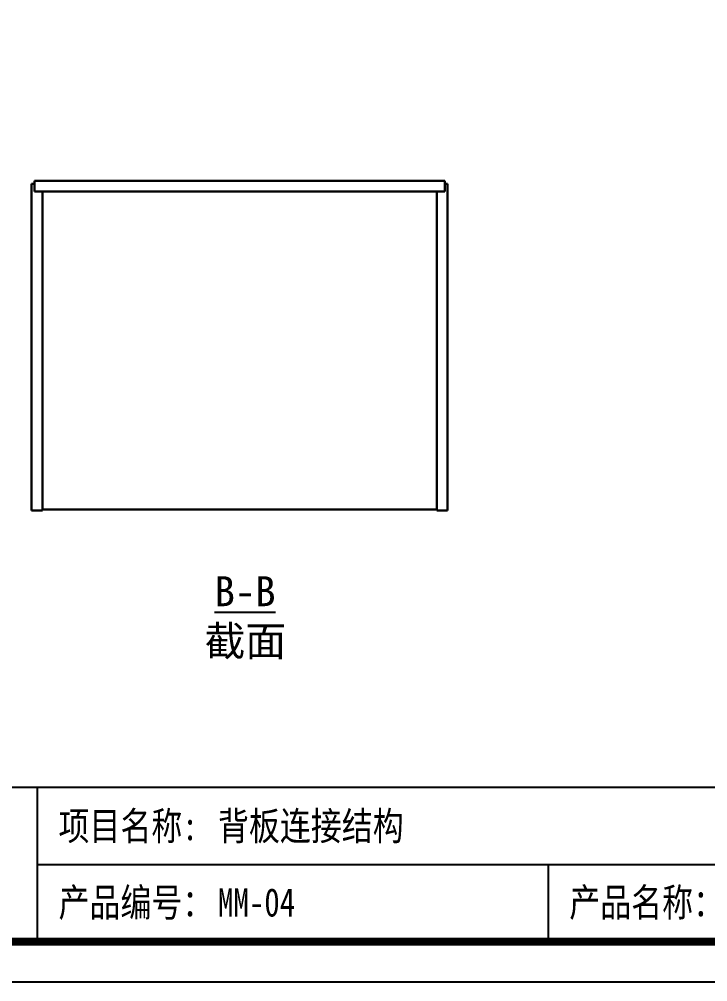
# Model space of a CAD drawing. Header units: millimetres. Extents: x 0 to 1097966, y -63096 to 223085.
# Drawn here: x 338078.2 to 338194.1, y -56032.3 to -55870.3 of the extents above; entities that cross this region are included whole.
import ezdxf

# ---------------------------------------------------------------- set-up
doc = ezdxf.new("R2010")
doc.units = ezdxf.units.MM
doc.layers.add('DZ-文字说明', color=1, linetype='Continuous')
doc.styles.add('DZ-宋体2.5', font='', dxfattribs={"width": 0.8, "height": 2.5})
doc.styles.add('TEXT', font='', dxfattribs={"width": 0.8})
doc.styles.add('宋体', font='')
doc.styles.get('DZ-宋体2.5').set_extended_font_data('SimSun')
doc.styles.get('TEXT').set_extended_font_data('SimSun')
doc.styles.get('宋体').set_extended_font_data('SimSun')
doc.dimstyles.new('副本 (2) (2) ISO-25', dxfattribs={"dimtxt": 18, "dimasz": 13, "dimexe": 6, "dimexo": 12, "dimgap": 6, "dimtad": 1, "dimtxsty": 'TEXT', "dimcen": 2.5, "dimclrd": 5, "dimclre": 5, "dimclrt": 5, "dimadec": 0, "dimazin": 0, "dimtfac": 1, "dimtmove": 0, "dimatfit": 3, "dimldrblk": 'BOXFILLED', "dimfxl": 1.25, "dimarcsym": 0})

# ---------------------------------------------------------------- blocks, each defined once
blk = doc.blocks.new('*D465')
at = {"color": 5, "lineweight": -2, "transparency": 16777216}
for p, q in [((338073.29, -55898.02), (338061.78, -55898.02)), ((338063.78, -55948.02), (338063.78, -55903.02)), ((338073.29, -55953.02), (338061.78, -55953.02))]:
    blk.add_line(p, q, dxfattribs=at)
at = {"color": 5, "lineweight": 5, "transparency": 16777216}
for points in [[(338062.94, -55903.02), (338064.61, -55903.02), (338063.78, -55898.02)], [(338062.94, -55948.02), (338064.61, -55948.02), (338063.78, -55953.02)]]:
    blk.add_solid(points, dxfattribs=at)
at = {"layer": 'Defpoints', "color": 0, "lineweight": 5, "transparency": 16777216}
for p in [(338063.78, -55898.02), (338080.29, -55898.02), (338080.29, -55953.02)]:
    blk.add_point(p, dxfattribs=at)
at = {"color": 5, "lineweight": 30, "transparency": 16777216, "insert": (338058.78, -55925.52), "char_height": 6, "attachment_point": 5, "rotation": 90, "style": 'TEXT'}
blk.add_mtext('D', dxfattribs=at)
blk = doc.blocks.new('_BoxFilled')
at = {"color": 0, "linetype": 'ByBlock', "lineweight": -2}
blk.add_line((-0.5, 0), (-1, 0), dxfattribs=at)
at = {"color": 0, "linetype": 'ByBlock'}
blk.add_solid([(-0.5, 0.5), (0.5, 0.5), (-0.5, -0.5), (0.5, -0.5)], dxfattribs=at)

msp = doc.modelspace()

# ---------------------------------------------------------------- linework, layer by layer
at = {"lineweight": 30}
for p, q in [((338080.792, -55897.516), (338080.792, -55899.316)), ((338080.792, -55897.516), (338149.792, -55897.516)), ((338149.792, -55897.516), (338149.792, -55899.316)), ((338080.292, -55898.016), (338080.292, -55953.016)), ((338080.292, -55898.016), (338080.792, -55898.016)), ((338080.792, -55899.316), (338149.792, -55899.316)), ((338082.092, -55899.316), (338082.092, -55953.016)), ((338148.492, -55899.316), (338148.492, -55953.016)), ((338150.292, -55898.016), (338149.792, -55898.016)), ((338150.292, -55898.016), (338150.292, -55953.016)), ((338082.092, -55952.816), (338148.492, -55952.816)), ((338080.292, -55953.016), (338082.092, -55953.016)), ((338148.492, -55953.016), (338150.292, -55953.016))]:
    msp.add_line(p, q, dxfattribs=at)
msp.add_lwpolyline([(337985.218, -56032.319), (338552.218, -56032.319), (338552.218, -55631.369), (337985.218, -55631.369)], close=True)
at = {"const_width": 1.35}
msp.add_lwpolyline([(337991.968, -56025.569), (338545.468, -56025.569), (338545.468, -55638.119), (337991.968, -55638.119)], close=True, dxfattribs=at)
at = {"layer": 'DZ-文字说明', "color": 7}
for p, q in [((338081.299, -56025.569), (338081.299, -55999.591)), ((338081.299, -56012.58), (338545.468, -56012.58)), ((338167.217, -56012.58), (338167.217, -56025.569))]:
    msp.add_line(p, q, dxfattribs=at)
msp.add_lwpolyline([(337991.968, -55999.591), (338545.468, -55999.591), (338545.468, -56025.569), (337991.968, -56025.569)], close=True, dxfattribs=at)

# ---------------------------------------------------------------- texts
at = {"style": 'DZ-宋体2.5', "width": 0.8}
for s, p in [('项目名称:', (338084.813, -56008.486)), ('产品编号：', (338084.813, -56021.361)), ('产品名称：', (338170.757, -56021.352))]:
    msp.add_text(s, height=4.7732, dxfattribs=at).set_placement(p)
at = {"color": 4, "insert": (338106.927, -55971.056), "char_height": 5.03079, "width": 18.6579, "attachment_point": 4, "style": '宋体'}
msp.add_mtext('\\pi4.14445;{\\L\\C256;B-B\\P\\pi2.45354;\\l截面}', dxfattribs=at)
at = {"color": 2, "style": 'DZ-宋体2.5', "width": 0.8}
for tag, p in [('背板连接结构', (338111.646, -56008.486)), ('MM-04', (338111.646, -56021.343))]:
    msp.add_attdef(tag, p, '', height=4.773, dxfattribs=at)

# ---------------------------------------------------------------- dimensions: what is measured, and where the dimension line sits
at = {"lineweight": 30}
dim = msp.add_linear_dim(base=(338063.778, -55898.016), p1=(338080.292, -55953.016), p2=(338080.292, -55898.016), angle=90, text='D', dimstyle='副本 (2) (2) ISO-25', override={"dimtxt": 6, "dimasz": 5, "dimexe": 2, "dimexo": 7, "dimgap": 2, "dimfxl": 30, "dimfxlon": 1}, dxfattribs=at)
dim.commit()
dim.dimension.update_dxf_attribs({"geometry": '*D465', "text_midpoint": (338058.778, -55925.516)})

doc.saveas('drawing.dxf')
